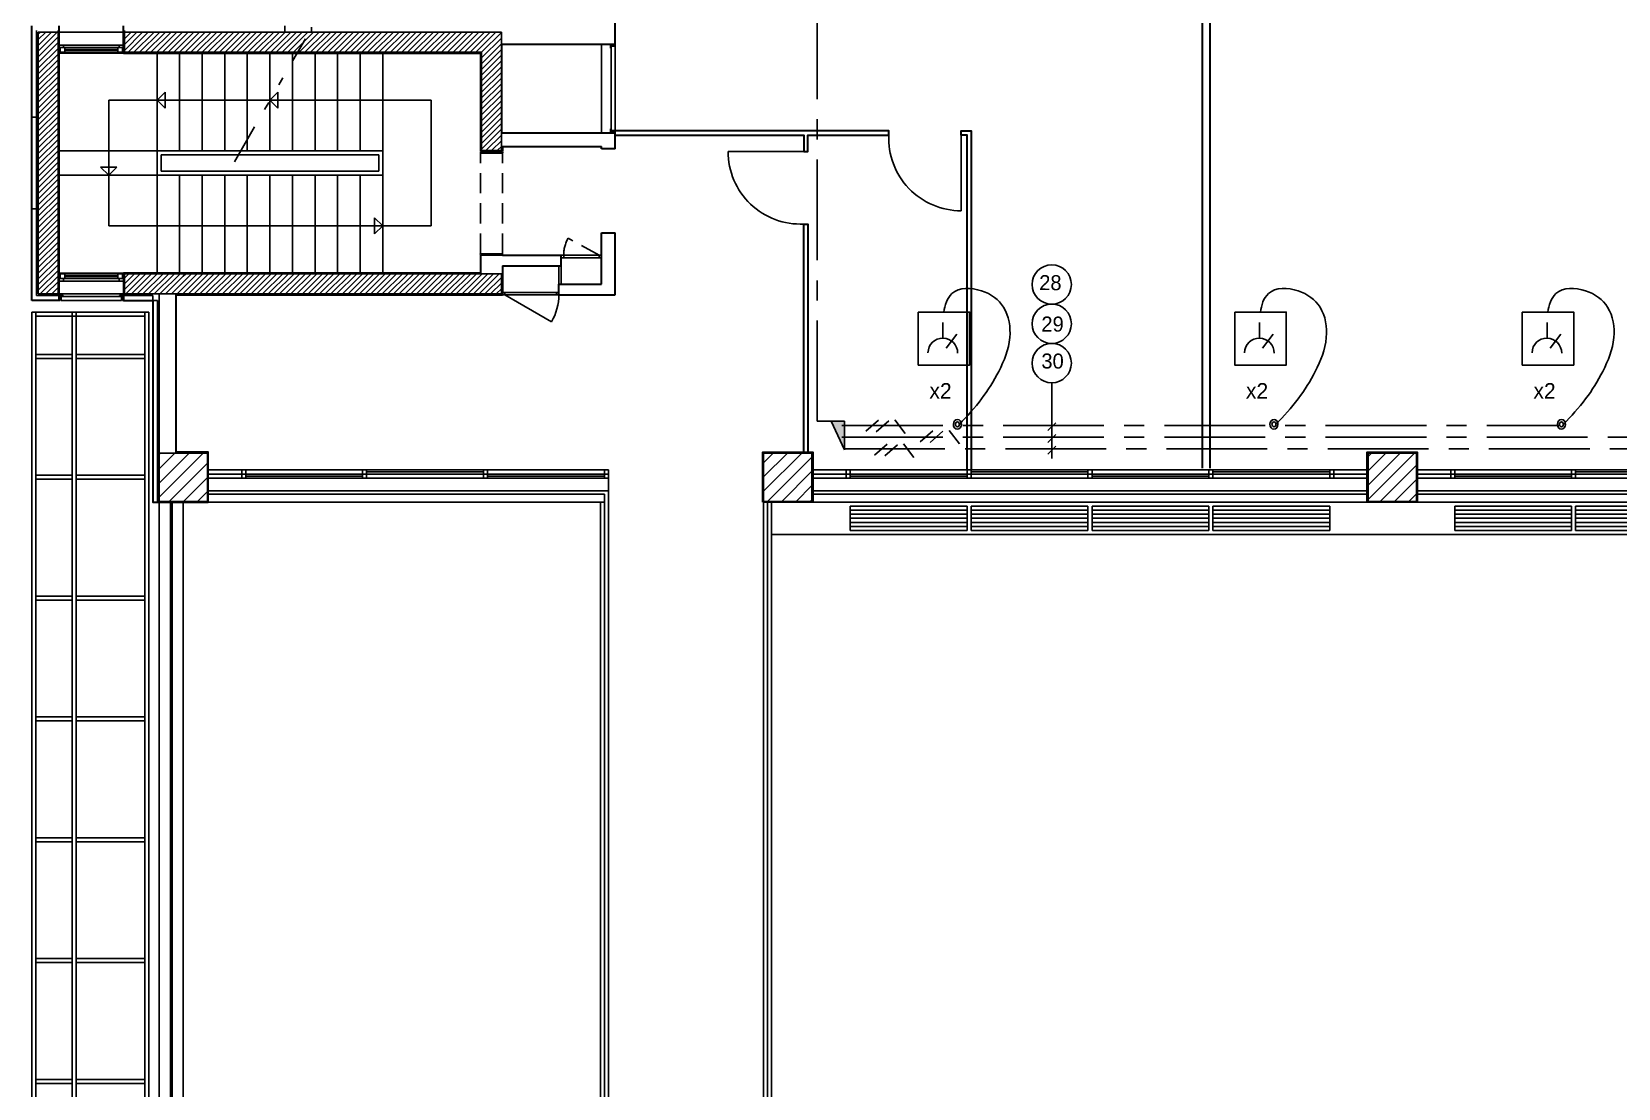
# Model space of a CAD drawing. Extents: x 21.2 to 81.9, y 10.7 to 70.
# Drawn here: x 27.15 to 46.83, y 44.65 to 57.77 of the extents above; entities that cross this region are included whole.
import ezdxf

# ---------------------------------------------------------------- set-up
doc = ezdxf.new("R2010")
doc.units = 0
doc.header["$MEASUREMENT"] = 0
for name, pattern in [('1st floor plan$0$Divide', [1.25, 0.5, -0.25, 0, -0.25, 0, -0.25]), ('1st floor plan$0$Hidden', [0.375, 0.25, -0.125]), ('Center', [2, 1.25, -0.25, 0.25, -0.25])]:
    doc.linetypes.add(name, pattern=pattern)
for name, color, linetype in [('1st floor plan$0$1F', 15, 'Continuous'), ('1st floor plan$0$1FIN', 15, 'Continuous'), ('1st floor plan$0$2F', 7, 'Continuous'), ('1st floor plan$0$2FIN', 7, 'Continuous'), ('1st floor plan$0$CAIX', 52, 'Continuous'), ('1st floor plan$0$Doors', 142, 'Continuous'), ('1st floor plan$0$ESTR', 92, 'Continuous'), ('1st floor plan$0$FAC', 142, 'Continuous'), ('1st floor plan$0$Hatch', 15, 'Continuous'), ('1st floor plan$0$Pillars', 30, 'Continuous'), ('Xref_Plan', 7, 'Continuous')]:
    doc.layers.add(name, color=color, linetype=linetype)
for name, color, linetype, lineweight in [('1st floor plan$0$Interior Walls', 7, 'Continuous', 30), ('1st floor plan$0$Partitions', 7, 'Continuous', 30), ('Connections', 7, 'Continuous', 25), ('Devices', 5, 'Continuous', 25), ('Wiring', 7, 'Continuous', 25)]:
    doc.layers.add(name, color=color, linetype=linetype, lineweight=lineweight)

# ---------------------------------------------------------------- blocks, each defined once
blk = doc.blocks.new('Bola')
at = {"layer": 'Connections', "color": 7, "linetype": 'Continuous', "const_width": 0.2}
blk.add_lwpolyline([(-0.1, 0, 1), (0.1, 0, 1)], format="xyb", close=True, dxfattribs=at)
at = {"layer": 'Connections', "color": 7, "linetype": 'Continuous'}
blk.add_circle((0, 0), 0.2, dxfattribs=at)
blk = doc.blocks.new('R1')
at = {"color": 0, "linetype": 'ByBlock', "lineweight": -2}
for p, q in [((-0.184, 1.07), (-0.184, 1.264)), ((-0.145, 0.944), (-0.013, 1.117))]:
    blk.add_line(p, q, dxfattribs=at)
blk.add_lwpolyline([(-0.491, 1.392), (0.147, 1.392), (0.147, 0.736), (-0.491, 0.736)], close=True, dxfattribs=at)
blk.add_arc((-0.186, 0.886), 0.184, 359.2185, 179.2185, dxfattribs=at)
at = {"color": 0, "linetype": 'ByBlock', "lineweight": -2, "start_tangent": (0.685424, 0.728144), "end_tangent": (-0.106772, -0.994284)}
blk.add_spline([(0.02, -0.001), (0.295, 0.315), (0.508, 0.657), (0.645, 1.076), (0.568, 1.452), (0.295, 1.657), (-0.073, 1.623), (-0.172, 1.392)], degree=3, dxfattribs=at)
at = {"layer": 'Devices', "linetype": 'ByBlock', "lineweight": -2, "xscale": -0.2510903654909363, "yscale": 0.2989553822111439, "zscale": 0.2510903654909365, "rotation": 359.2184524543058}
blk.add_blockref('Bola', (-0.005, 0), dxfattribs=at)
at = {"color": 0, "linetype": 'ByBlock', "lineweight": -2}
blk.add_text('x2', height=0.1944, rotation=359.2185, dxfattribs=at).set_placement((-0.353, 0.32))
blk = doc.blocks.new('1st floor plan$0$J3')
at = {"color": 0}
for p, q in [((0, 0.4), (-6.88, 0.4)), ((-6.465, 0.3), (-6.465, 0.4)), ((-6.415, 0.3), (-6.415, 0.4)), ((-4.965, 0.3), (-4.965, 0.4)), ((-4.915, 0.3), (-4.915, 0.4)), ((-3.465, 0.3), (-3.465, 0.4)), ((-3.415, 0.3), (-3.415, 0.4)), ((-1.965, 0.3), (-1.965, 0.4)), ((-1.915, 0.3), (-1.915, 0.4)), ((-0.465, 0.3), (-0.465, 0.4)), ((-0.415, 0.3), (-0.415, 0.4)), ((0, 0.35), (-6.88, 0.35)), ((0, 0.3), (-6.88, 0.3))]:
    blk.add_line(p, q, dxfattribs=at)
at = {"color": 15}
for p, q in [((-4.965, 0.325), (-6.415, 0.325)), ((-3.465, 0.375), (-4.915, 0.375)), ((-1.965, 0.325), (-3.415, 0.325)), ((-0.465, 0.375), (-1.915, 0.375))]:
    blk.add_line(p, q, dxfattribs=at)
at = {"layer": '1st floor plan$0$1F'}
for p, q in [((-6.415, -0.05), (-6.415, -0.35)), ((-4.965, -0.05), (-6.415, -0.05)), ((-4.965, -0.1), (-6.415, -0.1)), ((-4.965, -0.15), (-6.415, -0.15)), ((-4.965, -0.05), (-4.965, -0.35)), ((-3.465, -0.05), (-4.915, -0.05)), ((-4.915, -0.05), (-4.915, -0.35)), ((-3.465, -0.1), (-4.915, -0.1)), ((-3.465, -0.15), (-4.915, -0.15)), ((-3.465, -0.05), (-3.465, -0.35)), ((-1.965, -0.05), (-3.415, -0.05)), ((-3.415, -0.05), (-3.415, -0.35)), ((-1.965, -0.1), (-3.415, -0.1)), ((-1.965, -0.15), (-3.415, -0.15)), ((-1.965, -0.05), (-1.965, -0.35)), ((-0.465, -0.05), (-1.915, -0.05)), ((-1.915, -0.05), (-1.915, -0.35)), ((-0.465, -0.1), (-1.915, -0.1)), ((-0.465, -0.15), (-1.915, -0.15)), ((-0.465, -0.05), (-0.465, -0.35)), ((-4.965, -0.2), (-6.415, -0.2)), ((-4.965, -0.25), (-6.415, -0.25)), ((-4.965, -0.3), (-6.415, -0.3)), ((-6.415, -0.35), (-4.965, -0.35)), ((-3.465, -0.2), (-4.915, -0.2)), ((-3.465, -0.25), (-4.915, -0.25)), ((-3.465, -0.3), (-4.915, -0.3)), ((-4.915, -0.35), (-3.465, -0.35)), ((-1.965, -0.2), (-3.415, -0.2)), ((-1.965, -0.25), (-3.415, -0.25)), ((-1.965, -0.3), (-3.415, -0.3)), ((-3.415, -0.35), (-1.965, -0.35)), ((-0.465, -0.2), (-1.915, -0.2)), ((-0.465, -0.25), (-1.915, -0.25)), ((-0.465, -0.3), (-1.915, -0.3)), ((-1.915, -0.35), (-0.465, -0.35))]:
    blk.add_line(p, q, dxfattribs=at)
at = {"layer": '1st floor plan$0$2F'}
for p, q in [((0, 0.14), (-6.88, 0.14)), ((0, 0.1), (-6.88, 0.1)), ((0, 0), (-6.88, 0))]:
    blk.add_line(p, q, dxfattribs=at)
blk = doc.blocks.new('1st floor plan$0$P2')
at = {"layer": '1st floor plan$0$Hatch'}
h = blk.add_hatch(dxfattribs=at)
h.set_pattern_fill('ANSI31', color=256, style=0)
h.set_pattern_definition([(45, (-41.75321, -29.09718), (-0.08838835, 0.08838835), [])])
h.paths.add_polyline_path([(-0.3, 0.3), (-0.3, -0.3), (0.3, -0.3), (0.3, 0.3)])
at = {"layer": '1st floor plan$0$Pillars'}
blk.add_lwpolyline([(-0.3, -0.3), (0.3, -0.3), (0.3, 0.3), (-0.3, 0.3)], close=True, dxfattribs=at)
blk = doc.blocks.new('1st floor plan$0$P5')
at = {"layer": '1st floor plan$0$Partitions'}
blk.add_lwpolyline([(-0.31, -0.31), (-0.31, 0.31), (0.31, 0.31), (0.31, -0.31)], close=True, dxfattribs=at)
at = {"layer": '1st floor plan$0$Interior Walls'}
blk.add_blockref('1st floor plan$0$P2', (0, 0), dxfattribs=at)
blk = doc.blocks.new('1st floor plan$0$Door 1')
blk.add_line((0, 0), (0, 0.941))
blk.add_arc((0, 0.041), 0.9, 357.3627, 90)
blk = doc.blocks.new('*X13')
at = {"color": 0}
for p, q in [((-23.478, 11.24), (-23.253, 11.466)), ((-23.478, 11.311), (-23.323, 11.466)), ((-23.478, 11.382), (-23.394, 11.466)), ((-23.478, 11.453), (-23.465, 11.466)), ((-23.432, 11.216), (-23.182, 11.466)), ((-23.361, 11.216), (-23.111, 11.466)), ((-23.291, 11.216), (-23.041, 11.466)), ((-23.22, 11.216), (-22.97, 11.466)), ((-23.149, 11.216), (-22.899, 11.466)), ((-23.078, 11.216), (-22.828, 11.466)), ((-23.008, 11.216), (-22.758, 11.466)), ((-22.748, 11.264), (-22.546, 11.466)), ((-22.748, 11.334), (-22.616, 11.466)), ((-22.748, 11.405), (-22.687, 11.466)), ((-22.725, 11.216), (-22.475, 11.466)), ((-22.654, 11.216), (-22.404, 11.466)), ((-22.583, 11.216), (-22.333, 11.466)), ((-22.513, 11.216), (-22.263, 11.466)), ((-22.442, 11.216), (-22.192, 11.466)), ((-22.371, 11.216), (-22.121, 11.466)), ((-22.301, 11.216), (-22.051, 11.466)), ((-22.23, 11.216), (-21.98, 11.466)), ((-22.159, 11.216), (-21.909, 11.466)), ((-22.088, 11.216), (-21.838, 11.466)), ((-22.018, 11.216), (-21.768, 11.466)), ((-21.947, 11.216), (-21.697, 11.466)), ((-21.876, 11.216), (-21.626, 11.466)), ((-21.806, 11.216), (-21.556, 11.466)), ((-21.735, 11.216), (-21.485, 11.466)), ((-21.664, 11.216), (-21.414, 11.466)), ((-21.594, 11.216), (-21.344, 11.466)), ((-21.523, 11.216), (-21.273, 11.466)), ((-21.452, 11.216), (-21.202, 11.466)), ((-21.381, 11.216), (-21.131, 11.466)), ((-21.311, 11.216), (-21.061, 11.466)), ((-21.24, 11.216), (-20.99, 11.466)), ((-21.169, 11.216), (-20.919, 11.466)), ((-21.099, 11.216), (-20.849, 11.466)), ((-21.028, 11.216), (-20.778, 11.466)), ((-20.957, 11.216), (-20.707, 11.466)), ((-20.886, 11.216), (-20.636, 11.466)), ((-20.816, 11.216), (-20.566, 11.466)), ((-20.745, 11.216), (-20.495, 11.466)), ((-20.674, 11.216), (-20.424, 11.466)), ((-20.604, 11.216), (-20.354, 11.466)), ((-20.533, 11.216), (-20.283, 11.466)), ((-20.462, 11.216), (-20.212, 11.466)), ((-20.391, 11.216), (-20.141, 11.466)), ((-20.321, 11.216), (-20.071, 11.466)), ((-20.25, 11.216), (-20, 11.466)), ((-20.179, 11.216), (-19.929, 11.466)), ((-20.109, 11.216), (-19.859, 11.466)), ((-20.038, 11.216), (-19.788, 11.466)), ((-19.967, 11.216), (-19.717, 11.466)), ((-19.896, 11.216), (-19.646, 11.466)), ((-19.826, 11.216), (-19.576, 11.466)), ((-19.755, 11.216), (-19.505, 11.466)), ((-19.684, 11.216), (-19.434, 11.466)), ((-19.614, 11.216), (-19.364, 11.466)), ((-19.543, 11.216), (-19.293, 11.466)), ((-19.472, 11.216), (-19.222, 11.466)), ((-19.401, 11.216), (-19.151, 11.466)), ((-19.331, 11.216), (-19.081, 11.466)), ((-19.26, 11.216), (-19.01, 11.466)), ((-19.189, 11.216), (-18.939, 11.466)), ((-19.119, 11.216), (-18.869, 11.466)), ((-19.048, 11.216), (-18.798, 11.466)), ((-22.937, 11.216), (-22.748, 11.405)), ((-22.866, 11.216), (-22.748, 11.334)), ((-22.796, 11.216), (-22.748, 11.264)), ((-19.048, 11.145), (-18.798, 11.395)), ((-19.048, 11.074), (-18.798, 11.324)), ((-19.048, 11.004), (-18.798, 11.254)), ((-19.048, 10.933), (-18.798, 11.183)), ((-19.048, 10.862), (-18.798, 11.112)), ((-19.048, 10.791), (-18.798, 11.041)), ((-19.048, 10.721), (-18.798, 10.971)), ((-19.048, 10.65), (-18.798, 10.9)), ((-19.048, 10.579), (-18.798, 10.829)), ((-19.048, 10.509), (-18.798, 10.759)), ((-19.048, 10.438), (-18.798, 10.688)), ((-19.048, 10.367), (-18.798, 10.617)), ((-19.048, 10.296), (-18.798, 10.546)), ((-19.048, 10.226), (-18.798, 10.476)), ((-19.048, 10.155), (-18.798, 10.405)), ((-19.048, 10.084), (-18.798, 10.334)), ((-19.048, 10.014), (-18.798, 10.264)), ((-18.995, 9.996), (-18.798, 10.193)), ((-18.924, 9.996), (-18.798, 10.122)), ((-18.854, 9.996), (-18.798, 10.052))]:
    blk.add_line(p, q, dxfattribs=at)
blk = doc.blocks.new('*X14')
at = {"color": 0}
for p, q in [((-23.478, 8.271), (-23.283, 8.466)), ((-23.478, 8.341), (-23.354, 8.466)), ((-23.478, 8.412), (-23.424, 8.466)), ((-23.462, 8.216), (-23.212, 8.466)), ((-23.391, 8.216), (-23.141, 8.466)), ((-23.321, 8.216), (-23.071, 8.466)), ((-23.25, 8.216), (-23, 8.466)), ((-23.179, 8.216), (-22.929, 8.466)), ((-23.109, 8.216), (-22.859, 8.466)), ((-23.038, 8.216), (-22.788, 8.466)), ((-22.748, 8.223), (-22.505, 8.466)), ((-22.748, 8.294), (-22.576, 8.466)), ((-22.748, 8.364), (-22.646, 8.466)), ((-22.748, 8.435), (-22.717, 8.466)), ((-22.684, 8.216), (-22.434, 8.466)), ((-22.614, 8.216), (-22.364, 8.466)), ((-22.543, 8.216), (-22.293, 8.466)), ((-22.472, 8.216), (-22.222, 8.466)), ((-22.401, 8.216), (-22.151, 8.466)), ((-22.331, 8.216), (-22.081, 8.466)), ((-22.26, 8.216), (-22.01, 8.466)), ((-22.189, 8.216), (-21.939, 8.466)), ((-22.119, 8.216), (-21.869, 8.466)), ((-22.048, 8.216), (-21.798, 8.466)), ((-21.977, 8.216), (-21.727, 8.466)), ((-21.906, 8.216), (-21.656, 8.466)), ((-21.836, 8.216), (-21.586, 8.466)), ((-21.765, 8.216), (-21.515, 8.466)), ((-21.694, 8.216), (-21.444, 8.466)), ((-21.624, 8.216), (-21.374, 8.466)), ((-21.553, 8.216), (-21.303, 8.466)), ((-21.482, 8.216), (-21.232, 8.466)), ((-21.412, 8.216), (-21.162, 8.466)), ((-21.341, 8.216), (-21.091, 8.466)), ((-21.27, 8.216), (-21.02, 8.466)), ((-21.199, 8.216), (-20.949, 8.466)), ((-21.129, 8.216), (-20.879, 8.466)), ((-21.058, 8.216), (-20.808, 8.466)), ((-20.987, 8.216), (-20.737, 8.466)), ((-20.917, 8.216), (-20.667, 8.466)), ((-20.846, 8.216), (-20.596, 8.466)), ((-20.775, 8.216), (-20.525, 8.466)), ((-20.704, 8.216), (-20.454, 8.466)), ((-20.634, 8.216), (-20.384, 8.466)), ((-20.563, 8.216), (-20.313, 8.466)), ((-20.492, 8.216), (-20.242, 8.466)), ((-20.422, 8.216), (-20.172, 8.466)), ((-20.351, 8.216), (-20.101, 8.466)), ((-20.28, 8.216), (-20.03, 8.466)), ((-20.209, 8.216), (-19.959, 8.466)), ((-20.139, 8.216), (-19.889, 8.466)), ((-20.068, 8.216), (-19.818, 8.466)), ((-19.997, 8.216), (-19.747, 8.466)), ((-19.927, 8.216), (-19.677, 8.466)), ((-19.856, 8.216), (-19.606, 8.466)), ((-19.785, 8.216), (-19.535, 8.466)), ((-19.714, 8.216), (-19.464, 8.466)), ((-19.644, 8.216), (-19.394, 8.466)), ((-19.573, 8.216), (-19.323, 8.466)), ((-19.502, 8.216), (-19.252, 8.466)), ((-19.432, 8.216), (-19.182, 8.466)), ((-19.361, 8.216), (-19.111, 8.466)), ((-19.29, 8.216), (-19.04, 8.466)), ((-19.219, 8.216), (-18.969, 8.466)), ((-19.149, 8.216), (-18.899, 8.466)), ((-19.078, 8.216), (-18.828, 8.466)), ((-22.967, 8.216), (-22.748, 8.435)), ((-22.896, 8.216), (-22.748, 8.364)), ((-22.826, 8.216), (-22.748, 8.294)), ((-19.007, 8.216), (-18.798, 8.425)), ((-18.937, 8.216), (-18.798, 8.354)), ((-18.866, 8.216), (-18.798, 8.284)), ((-22.755, 8.216), (-22.748, 8.223))]:
    blk.add_line(p, q, dxfattribs=at)
blk = doc.blocks.new('*X12')
at = {"color": 0}
for p, q in [((-24.548, 11.231), (-24.313, 11.466)), ((-24.548, 11.302), (-24.384, 11.466)), ((-24.548, 11.373), (-24.455, 11.466)), ((-24.548, 11.443), (-24.525, 11.466)), ((-24.548, 11.16), (-24.298, 11.41)), ((-24.548, 11.09), (-24.298, 11.34)), ((-24.548, 11.019), (-24.298, 11.269)), ((-24.548, 10.948), (-24.298, 11.198)), ((-24.548, 10.878), (-24.298, 11.128)), ((-24.548, 10.807), (-24.298, 11.057)), ((-24.548, 10.736), (-24.298, 10.986)), ((-24.548, 10.665), (-24.298, 10.915)), ((-24.548, 10.595), (-24.298, 10.845)), ((-24.548, 10.524), (-24.298, 10.774)), ((-24.548, 10.453), (-24.298, 10.703)), ((-24.548, 10.383), (-24.298, 10.633)), ((-24.548, 10.312), (-24.298, 10.562)), ((-24.548, 10.241), (-24.298, 10.491)), ((-24.548, 10.17), (-24.298, 10.42)), ((-24.548, 10.1), (-24.298, 10.35)), ((-24.548, 10.029), (-24.298, 10.279)), ((-24.548, 9.958), (-24.298, 10.208)), ((-24.548, 9.888), (-24.298, 10.138)), ((-24.548, 9.817), (-24.298, 10.067)), ((-24.548, 9.746), (-24.298, 9.996)), ((-24.548, 9.676), (-24.298, 9.926)), ((-24.548, 9.605), (-24.298, 9.855)), ((-24.548, 9.534), (-24.298, 9.784)), ((-24.548, 9.463), (-24.298, 9.713)), ((-24.548, 9.393), (-24.298, 9.643)), ((-24.548, 9.322), (-24.298, 9.572)), ((-24.548, 9.251), (-24.298, 9.501)), ((-24.548, 9.181), (-24.298, 9.431)), ((-24.548, 9.11), (-24.298, 9.36)), ((-24.548, 9.039), (-24.298, 9.289)), ((-24.548, 8.968), (-24.298, 9.218)), ((-24.548, 8.898), (-24.298, 9.148)), ((-24.548, 8.827), (-24.298, 9.077)), ((-24.548, 8.756), (-24.298, 9.006)), ((-24.548, 8.686), (-24.298, 8.936)), ((-24.548, 8.615), (-24.298, 8.865)), ((-24.548, 8.544), (-24.298, 8.794)), ((-24.548, 8.473), (-24.298, 8.723)), ((-24.548, 8.403), (-24.298, 8.653)), ((-24.548, 8.332), (-24.298, 8.582)), ((-24.548, 8.261), (-24.298, 8.511)), ((-24.523, 8.216), (-24.298, 8.441)), ((-24.452, 8.216), (-24.298, 8.37)), ((-24.381, 8.216), (-24.298, 8.299)), ((-24.311, 8.216), (-24.298, 8.228))]:
    blk.add_line(p, q, dxfattribs=at)
blk = doc.blocks.new('1st floor plan')
at = {"layer": '1st floor plan$0$1FIN'}
for p, q in [((34.326, 57.607), (34.326, 57.562)), ((34.326, 57.607), (34.386, 57.607)), ((34.326, 57.562), (34.336, 57.562)), ((34.336, 57.597), (34.386, 57.597)), ((34.336, 57.597), (34.336, 57.562)), ((34.336, 57.587), (34.386, 57.587)), ((34.336, 57.562), (34.336, 56.562)), ((34.386, 57.612), (34.386, 56.512)), ((34.386, 57.597), (34.386, 57.607)), ((34.326, 56.562), (34.336, 56.562)), ((34.326, 56.517), (34.326, 56.562)), ((34.326, 56.517), (34.386, 56.517)), ((34.336, 56.527), (34.336, 56.562)), ((34.336, 56.537), (34.386, 56.537)), ((34.336, 56.527), (34.386, 56.527)), ((34.386, 56.527), (34.386, 56.517)), ((32.716, 56.282), (32.986, 56.282)), ((32.716, 56.272), (32.986, 56.272)), ((32.716, 55.002), (32.986, 55.002)), ((32.716, 54.992), (32.986, 54.992)), ((32.986, 54.532), (33.686, 54.532)), ((32.986, 54.532), (33.686, 54.532)), ((27.491, 54.492), (27.536, 54.492)), ((27.491, 54.492), (27.491, 54.432)), ((27.501, 54.432), (27.491, 54.432)), ((27.501, 54.482), (27.501, 54.432)), ((27.501, 54.482), (27.536, 54.482)), ((27.511, 54.482), (27.511, 54.432)), ((27.511, 54.432), (28.261, 54.432)), ((27.536, 54.492), (27.536, 54.482)), ((27.536, 54.482), (28.236, 54.482)), ((28.236, 54.492), (28.236, 54.482)), ((28.281, 54.492), (28.236, 54.492)), ((28.271, 54.482), (28.236, 54.482)), ((28.261, 54.482), (28.261, 54.432)), ((28.271, 54.482), (28.271, 54.432)), ((28.271, 54.432), (28.281, 54.432)), ((28.281, 54.492), (28.281, 54.432)), ((32.986, 54.502), (33.686, 54.502)), ((32.986, 54.502), (33.686, 54.502))]:
    blk.add_line(p, q, dxfattribs=at)
at = {"layer": '1st floor plan$0$1FIN', "linetype": '1st floor plan$0$Hidden'}
for p, q in [((32.716, 55.012), (32.716, 56.262)), ((32.986, 55.012), (32.986, 56.262)), ((34.186, 54.992), (33.802, 55.204))]:
    blk.add_line(p, q, dxfattribs=at)
at = {"layer": '1st floor plan$0$1FIN', "linetype": 'Continuous'}
blk.add_line((33.016, 54.502), (33.597, 54.167), dxfattribs=at)
at = {"layer": '1st floor plan$0$1FIN', "linetype": '1st floor plan$0$Hidden'}
blk.add_arc((34.176, 54.992), 0.43, 150.5583, 180, dxfattribs=at)
at = {"layer": '1st floor plan$0$1FIN', "linetype": 'Continuous'}
blk.add_arc((33.016, 54.502), 0.67, 330, 360, dxfattribs=at)
at = {"layer": '1st floor plan$0$2F'}
blk.add_line((36.326, 51.527), (71.701, 51.527), dxfattribs=at)
at = {"layer": '1st floor plan$0$2FIN'}
for p, q in [((27.206, 54.492), (27.206, 57.782)), ((27.476, 57.762), (27.476, 57.782)), ((27.486, 57.762), (28.286, 57.762)), ((28.296, 57.762), (28.296, 57.782)), ((30.286, 57.842), (30.286, 57.762)), ((30.616, 57.762), (30.616, 57.822)), ((28.701, 56.287), (28.701, 57.502)), ((28.981, 56.287), (28.981, 57.502)), ((29.261, 56.287), (29.261, 57.502)), ((29.541, 56.287), (29.541, 57.502)), ((29.821, 56.287), (29.821, 57.502)), ((30.101, 56.287), (30.101, 57.502)), ((30.381, 56.287), (30.381, 57.502)), ((30.661, 56.287), (30.661, 57.502)), ((30.941, 56.287), (30.941, 57.502)), ((31.221, 56.287), (31.221, 57.502)), ((31.501, 56.287), (31.501, 57.502)), ((34.216, 56.512), (34.216, 57.612)), ((28.101, 56.917), (32.101, 56.917)), ((28.101, 55.357), (28.101, 56.917)), ((28.701, 56.917), (28.801, 57.017)), ((28.701, 56.917), (28.801, 56.817)), ((28.801, 57.017), (28.801, 56.817)), ((30.101, 56.917), (30.201, 57.017)), ((30.101, 56.917), (30.201, 56.817)), ((30.201, 57.017), (30.201, 56.817)), ((32.101, 55.357), (32.101, 56.917)), ((27.146, 56.706), (27.206, 56.706)), ((28.701, 56.287), (27.486, 56.287)), ((31.501, 56.287), (28.701, 56.287)), ((28.701, 54.772), (28.701, 56.287)), ((31.451, 56.237), (28.751, 56.237)), ((28.751, 56.037), (28.751, 56.237)), ((31.451, 56.037), (31.451, 56.237)), ((31.501, 55.987), (31.501, 56.287)), ((28.701, 55.987), (27.486, 55.987)), ((28.101, 55.987), (28.001, 56.087)), ((28.001, 56.087), (28.201, 56.087)), ((28.101, 55.987), (28.201, 56.087)), ((31.501, 55.987), (28.701, 55.987)), ((31.451, 56.037), (28.751, 56.037)), ((28.981, 54.772), (28.981, 55.987)), ((29.261, 54.772), (29.261, 55.987)), ((29.541, 54.772), (29.541, 55.987)), ((29.821, 54.772), (29.821, 55.987)), ((30.101, 54.772), (30.101, 55.987)), ((30.381, 54.772), (30.381, 55.987)), ((30.661, 54.772), (30.661, 55.987)), ((30.941, 54.772), (30.941, 55.987)), ((31.221, 54.772), (31.221, 55.987)), ((31.501, 54.772), (31.501, 55.987)), ((27.206, 55.569), (27.146, 55.569)), ((28.101, 55.357), (32.101, 55.357)), ((31.401, 55.257), (31.401, 55.457)), ((31.501, 55.357), (31.401, 55.457)), ((31.501, 55.357), (31.401, 55.257)), ((33.716, 54.992), (34.216, 54.992)), ((33.716, 54.962), (34.216, 54.962)), ((33.746, 54.992), (33.746, 54.962)), ((34.186, 54.962), (34.186, 54.992)), ((33.686, 54.862), (33.686, 54.632)), ((33.716, 54.862), (33.716, 54.632)), ((33.016, 54.532), (33.016, 54.502)), ((33.656, 54.532), (33.656, 54.502)), ((27.486, 54.492), (27.206, 54.492)), ((27.476, 54.512), (27.476, 54.492)), ((27.486, 54.512), (28.286, 54.512)), ((28.286, 54.492), (28.647, 54.492)), ((28.296, 54.512), (28.296, 54.492)), ((28.647, 54.432), (28.647, 54.492)), ((28.647, 54.432), (28.707, 54.432)), ((28.707, 54.432), (28.707, 51.927)), ((28.727, 52.537), (28.727, 54.512)), ((34.301, 51.927), (34.301, 52.227)), ((34.301, 52.067), (29.336, 52.067)), ((34.251, 52.027), (29.336, 52.027)), ((34.251, 43.612), (34.251, 52.027)), ((28.727, 51.937), (28.707, 51.937)), ((28.727, 43.592), (28.727, 51.927)), ((28.867, 43.592), (28.867, 51.927)), ((28.887, 43.592), (28.887, 51.927)), ((29.027, 43.592), (29.027, 51.927)), ((34.251, 51.927), (29.336, 51.927)), ((34.201, 43.592), (34.201, 51.927)), ((34.301, 43.612), (34.301, 51.927)), ((36.226, 43.407), (36.226, 51.927)), ((36.276, 43.447), (36.276, 51.927)), ((36.326, 51.927), (36.326, 43.547))]:
    blk.add_line(p, q, dxfattribs=at)
at = {"layer": '1st floor plan$0$2FIN', "linetype": '1st floor plan$0$Divide'}
blk.add_line((29.661, 56.154), (30.542, 57.68), dxfattribs=at)
at = {"layer": '1st floor plan$0$CAIX'}
for p, q in [((28.286, 57.602), (27.486, 57.602)), ((28.286, 57.502), (27.486, 57.502)), ((27.501, 57.502), (27.501, 57.572)), ((27.556, 57.572), (27.501, 57.572)), ((27.556, 57.512), (27.501, 57.512)), ((27.541, 57.572), (27.541, 57.602)), ((28.216, 57.572), (27.556, 57.572)), ((27.556, 57.512), (27.556, 57.572)), ((27.556, 57.547), (28.216, 57.547)), ((27.556, 57.537), (28.216, 57.537)), ((27.556, 57.512), (28.216, 57.512)), ((28.216, 57.512), (28.216, 57.572)), ((28.216, 57.572), (28.271, 57.572)), ((28.216, 57.512), (28.271, 57.512)), ((28.231, 57.572), (28.231, 57.602)), ((28.271, 57.502), (28.271, 57.572)), ((28.286, 54.772), (27.486, 54.772)), ((27.501, 54.772), (27.501, 54.702)), ((27.556, 54.762), (27.501, 54.762)), ((27.556, 54.762), (28.216, 54.762)), ((27.556, 54.762), (27.556, 54.702)), ((27.556, 54.737), (28.216, 54.737)), ((27.556, 54.727), (28.216, 54.727)), ((28.216, 54.762), (28.271, 54.762)), ((28.216, 54.762), (28.216, 54.702)), ((28.271, 54.772), (28.271, 54.702)), ((28.286, 54.672), (27.486, 54.672)), ((27.556, 54.702), (27.501, 54.702)), ((27.541, 54.702), (27.541, 54.672)), ((28.216, 54.702), (27.556, 54.702)), ((28.216, 54.702), (28.271, 54.702)), ((28.231, 54.702), (28.231, 54.672)), ((34.301, 52.327), (29.336, 52.327)), ((34.301, 52.277), (29.336, 52.277)), ((34.301, 52.227), (29.336, 52.227)), ((29.751, 52.227), (29.751, 52.327)), ((29.801, 52.227), (29.801, 52.327)), ((31.251, 52.227), (31.251, 52.327)), ((31.301, 52.227), (31.301, 52.327)), ((32.751, 52.227), (32.751, 52.327)), ((32.801, 52.227), (32.801, 52.327)), ((34.251, 52.227), (34.251, 52.327)), ((34.301, 52.227), (34.301, 52.327))]:
    blk.add_line(p, q, dxfattribs=at)
at = {"layer": '1st floor plan$0$CAIX', "color": 15}
for p, q in [((31.251, 52.252), (29.801, 52.252)), ((32.751, 52.302), (31.301, 52.302)), ((34.251, 52.252), (32.801, 52.252))]:
    blk.add_line(p, q, dxfattribs=at)
at = {"layer": '1st floor plan$0$ESTR'}
for p, q in [((27.226, 57.762), (27.226, 54.512)), ((27.476, 57.762), (27.226, 57.762)), ((27.476, 54.512), (27.476, 57.762)), ((28.296, 57.762), (32.976, 57.762)), ((28.296, 57.512), (28.296, 57.762)), ((32.976, 57.762), (32.976, 57.612)), ((28.296, 57.512), (32.726, 57.512)), ((32.726, 57.512), (32.726, 56.292)), ((32.976, 56.512), (32.976, 56.292)), ((32.726, 56.292), (32.976, 56.292)), ((28.296, 54.762), (32.976, 54.762)), ((28.296, 54.762), (28.296, 54.512)), ((32.976, 54.762), (32.976, 54.512)), ((27.226, 54.512), (27.476, 54.512)), ((28.296, 54.512), (32.976, 54.512))]:
    blk.add_line(p, q, dxfattribs=at)
at = {"layer": '1st floor plan$0$FAC'}
for p, q in [((27.149, 54.287), (27.149, 43.642)), ((28.599, 54.287), (27.149, 54.287)), ((27.199, 54.287), (27.199, 43.642)), ((28.549, 54.237), (27.199, 54.237)), ((27.649, 54.287), (27.649, 43.642)), ((27.699, 54.287), (27.699, 43.642)), ((28.549, 54.287), (28.549, 43.642)), ((28.599, 54.287), (28.599, 43.642)), ((27.649, 53.762), (27.199, 53.762)), ((28.549, 53.762), (27.699, 53.762)), ((27.649, 53.712), (27.199, 53.712)), ((28.549, 53.712), (27.699, 53.712)), ((27.649, 52.262), (27.199, 52.262)), ((27.649, 52.212), (27.199, 52.212)), ((28.549, 52.262), (27.699, 52.262)), ((28.549, 52.212), (27.699, 52.212)), ((27.649, 50.762), (27.199, 50.762)), ((27.649, 50.712), (27.199, 50.712)), ((28.549, 50.762), (27.699, 50.762)), ((28.549, 50.712), (27.699, 50.712)), ((27.649, 49.262), (27.199, 49.262)), ((27.649, 49.212), (27.199, 49.212)), ((28.549, 49.262), (27.699, 49.262)), ((28.549, 49.212), (27.699, 49.212)), ((27.649, 47.762), (27.199, 47.762)), ((27.649, 47.712), (27.199, 47.712)), ((28.549, 47.762), (27.699, 47.762)), ((28.549, 47.712), (27.699, 47.712)), ((27.649, 46.262), (27.199, 46.262)), ((28.549, 46.262), (27.699, 46.262)), ((27.649, 46.212), (27.199, 46.212)), ((28.549, 46.212), (27.699, 46.212)), ((27.649, 44.762), (27.199, 44.762)), ((27.649, 44.712), (27.199, 44.712)), ((28.549, 44.762), (27.699, 44.762)), ((28.549, 44.712), (27.699, 44.712))]:
    blk.add_line(p, q, dxfattribs=at)
at = {"layer": '1st floor plan$0$Interior Walls'}
blk.add_line((41.766, 52.349), (41.766, 59.709), dxfattribs=at)
for points in [[(43.716, 59.809), (41.666, 59.809), (41.666, 52.349)], [(34.386, 56.485), (36.726, 56.485), (36.726, 56.279), (36.776, 56.279), (36.776, 56.485), (37.78, 56.485), (37.78, 56.535), (34.326, 56.535)], [(38.752, 52.327), (38.752, 56.485), (38.679, 56.485), (38.679, 56.535), (38.802, 56.535), (38.802, 52.327)], [(36.726, 52.547), (36.726, 55.38), (36.776, 55.38), (36.776, 52.547)]]:
    blk.add_lwpolyline(points, dxfattribs=at)
at = {"layer": '1st floor plan$0$Partitions'}
for p, q in [((34.386, 57.612), (34.386, 60.047)), ((27.146, 54.432), (27.146, 57.842)), ((27.486, 54.432), (27.486, 57.842)), ((28.286, 57.502), (28.286, 57.842)), ((28.286, 57.502), (32.716, 57.502)), ((32.716, 57.502), (32.716, 56.282)), ((32.976, 57.612), (32.976, 56.512)), ((32.976, 57.612), (34.386, 57.612)), ((32.976, 56.512), (34.386, 56.512)), ((34.386, 56.312), (34.386, 56.512)), ((32.986, 56.342), (34.216, 56.342)), ((32.986, 56.342), (32.986, 56.282)), ((34.216, 56.312), (34.216, 56.342)), ((34.386, 56.312), (34.216, 56.312)), ((32.716, 56.272), (32.716, 56.262)), ((32.716, 56.262), (32.986, 56.262)), ((32.986, 56.272), (32.986, 56.262)), ((34.216, 54.632), (34.216, 55.272)), ((34.216, 55.272), (34.386, 55.272)), ((34.386, 54.502), (34.386, 55.272)), ((32.716, 55.002), (32.716, 55.012)), ((32.716, 55.012), (32.986, 55.012)), ((32.716, 54.992), (32.716, 54.772)), ((32.986, 55.002), (32.986, 55.012)), ((32.986, 54.992), (33.716, 54.992)), ((33.716, 54.862), (33.716, 54.992)), ((32.716, 54.772), (28.286, 54.772)), ((32.986, 54.862), (33.716, 54.862)), ((32.986, 54.862), (32.986, 54.502)), ((33.686, 54.632), (34.216, 54.632)), ((33.686, 54.502), (33.686, 54.632)), ((27.486, 54.432), (27.146, 54.432)), ((28.937, 52.547), (28.937, 54.502)), ((28.937, 54.502), (32.986, 54.502)), ((33.686, 54.502), (34.386, 54.502))]:
    blk.add_line(p, q, dxfattribs=at)
blk.add_lwpolyline([(28.286, 54.772), (28.286, 54.432), (28.647, 54.432), (28.647, 51.927), (29.337, 51.927), (29.337, 52.547), (28.937, 52.547)], dxfattribs=at)
at = {"layer": '1st floor plan$0$CAIX'}
for p in [(43.716, 51.927), (51.216, 51.927)]:
    blk.add_blockref('1st floor plan$0$J3', p, dxfattribs=at)
at = {"layer": '1st floor plan$0$Doors', "rotation": 180}
blk.add_blockref('1st floor plan$0$Door 1', (38.679, 56.485), dxfattribs=at)
at = {"layer": '1st floor plan$0$Doors', "xscale": -1, "rotation": 90}
blk.add_blockref('1st floor plan$0$Door 1', (36.726, 56.279), dxfattribs=at)
at = {"layer": '1st floor plan$0$Hatch'}
for name in ['*X12', '*X13', '*X14']:
    blk.add_blockref(name, (51.775, 46.296), dxfattribs=at)
at = {"layer": '1st floor plan$0$Partitions'}
for name, p in [('1st floor plan$0$P2', (29.026, 52.237)), ('1st floor plan$0$P5', (36.526, 52.237)), ('1st floor plan$0$P5', (44.026, 52.237))]:
    blk.add_blockref(name, p, dxfattribs=at)

msp = doc.modelspace()

# ---------------------------------------------------------------- linework, layer by layer
at = {"layer": 'Devices', "color": 7}
for p, q in [((39.802, 53.408), (39.802, 52.471)), ((39.851, 52.914), (39.753, 52.816)), ((39.851, 52.767), (39.753, 52.67)), ((39.852, 52.621), (39.754, 52.524))]:
    msp.add_line(p, q, dxfattribs=at)
at = {"layer": 'Devices'}
for p, q in [((37.232, 52.577), (37.065, 52.931)), ((37.232, 52.931), (37.232, 52.577))]:
    msp.add_line(p, q, dxfattribs=at)
at = {"layer": 'Devices', "color": 7}
for centre in [(39.801, 54.63), (39.801, 54.142), (39.801, 53.654)]:
    msp.add_circle(centre, 0.244, dxfattribs=at)
at = {"layer": 'Devices'}
msp.add_solid([(37.065, 52.931), (37.232, 52.931), (37.232, 52.577)], dxfattribs=at)
at = {"layer": 'Wiring', "color": 6, "linetype": 'Center'}
msp.add_line((36.891, 52.931), (36.891, 60.107), dxfattribs=at)
at = {"layer": 'Wiring', "color": 6}
msp.add_line((36.891, 52.931), (37.232, 52.931), dxfattribs=at)
at = {"layer": 'Wiring', "linetype": 'Center'}
for p, q in [((37.199, 52.881), (46.11, 52.881)), ((37.199, 52.735), (57.329, 52.735)), ((37.226, 52.589), (68.518, 52.589))]:
    msp.add_line(p, q, dxfattribs=at)
at = {"layer": 'Wiring'}
for p, q in [((37.653, 52.946), (37.494, 52.809)), ((37.78, 52.938), (37.621, 52.801)), ((37.856, 52.949), (37.982, 52.781)), ((38.326, 52.815), (38.167, 52.678)), ((38.452, 52.807), (38.294, 52.67)), ((38.528, 52.818), (38.655, 52.65)), ((37.761, 52.649), (37.603, 52.512)), ((37.888, 52.641), (37.729, 52.504)), ((37.964, 52.651), (38.09, 52.484))]:
    msp.add_line(p, q, dxfattribs=at)

# ---------------------------------------------------------------- block references
at = {"layer": 'Devices'}
for p in [(38.636, 52.894), (42.563, 52.894), (46.13, 52.894)]:
    msp.add_blockref('R1', p, dxfattribs=at)
at = {"layer": 'Xref_Plan'}
msp.add_blockref('1st floor plan', (0, 0), dxfattribs=at)

# ---------------------------------------------------------------- texts
at = {"layer": 'Devices', "linetype": 'Continuous'}
for s, p in [('28', (39.645, 54.56)), ('29', (39.672, 54.046)), ('30', (39.672, 53.587))]:
    msp.add_text(s, height=0.1866, rotation=359.6075, dxfattribs=at).set_placement(p)

doc.saveas('drawing.dxf')
